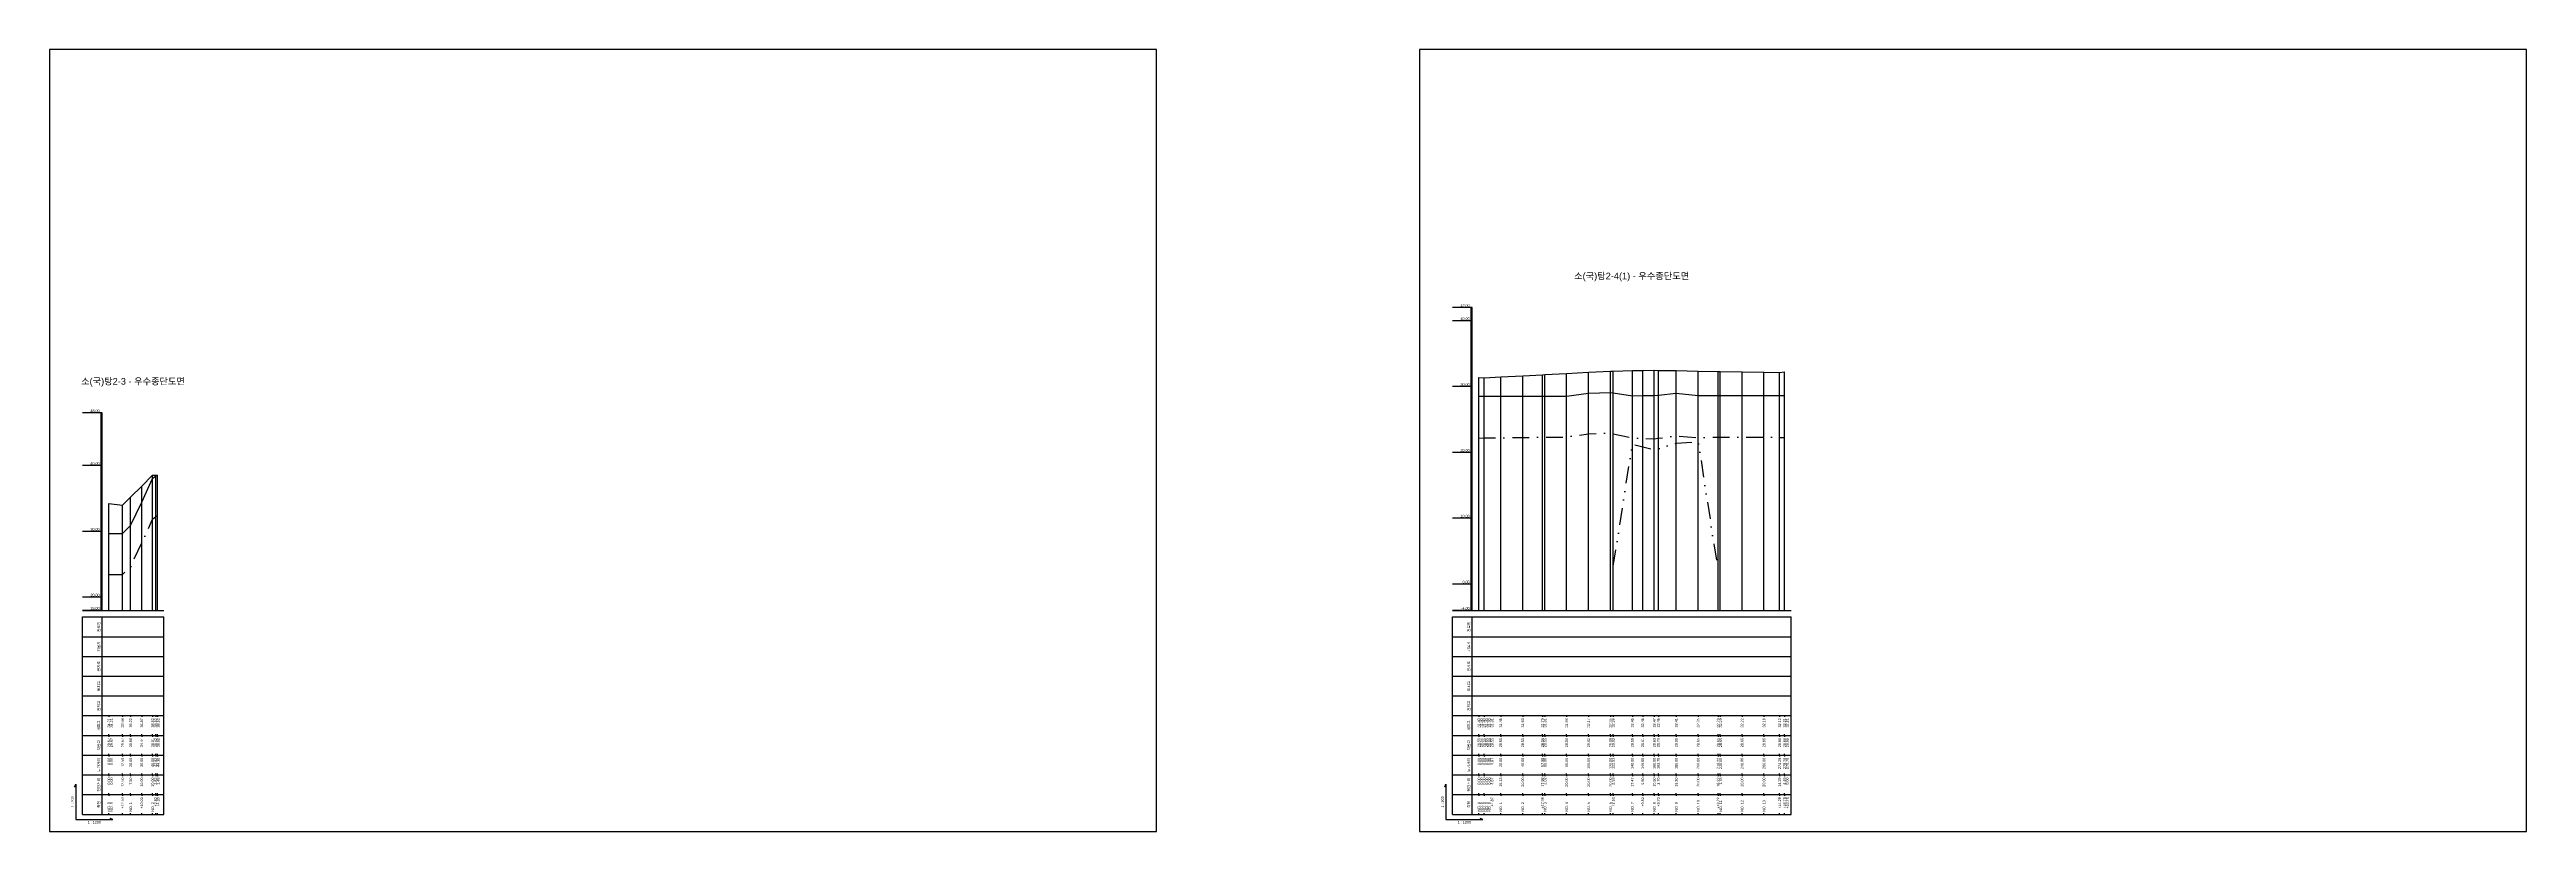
# Model space of a CAD drawing. Header units: millimetres. Extents: x -7351 to 135086, y 1419 to 5643.
# Drawn here: x 63957 to 65839, y 1419 to 2013 of the extents above; entities that cross this region are included whole.
import ezdxf
from ezdxf.enums import TextEntityAlignment as Align

# ---------------------------------------------------------------- set-up
doc = ezdxf.new("R2010")
doc.units = ezdxf.units.MM
doc.linetypes.add('DASHDOT', pattern=[25.4, 12.7, -6.35, 0, -6.35])
doc.linetypes.add('DIVIDE', pattern=[31.75, 12.7, -6.35, 0, -6.35, 0, -6.35])
for name, color, linetype in [('KZ_종단_계획선', 1, 'Continuous'), ('KZ_종단_노선명', 7, 'Continuous'), ('KZ_종단_도각', 7, 'Continuous'), ('KZ_종단_수직선', 7, 'Continuous'), ('KZ_종단_암선1', 56, 'DASHDOT'), ('KZ_종단_암선2', 4, 'DIVIDE'), ('KZ_종단_지반선', 3, 'Continuous'), ('KZ_종단_테이블문자', 7, 'Continuous'), ('KZ_종단_테이블선', 7, 'Continuous'), ('KZ_종단_폴대', 7, 'Continuous')]:
    doc.layers.add(name, color=color, linetype=linetype)
doc.styles.get("Standard").update_dxf_attribs({"font": 'arial.ttf'})

msp = doc.modelspace()

# ---------------------------------------------------------------- linework, layer by layer
at = {"layer": 'KZ_종단_계획선'}
for points in [[(65043.4, 1764), (65043.4, 1764), (65043.4, 1764), (65043.4, 1764), (65043.4, 1764), (65047.4, 1763.6), (65060, 1764.3), (65076.7, 1765.2), (65091.7, 1766), (65093.4, 1766.1), (65110, 1767), (65126.7, 1767.9), (65143.4, 1768.8), (65145.5, 1768.8), (65160, 1769.3), (65167.9, 1769.3), (65176.7, 1769.4), (65179.8, 1769.3), (65193.4, 1769.1), (65210, 1768.8), (65225.2, 1768.5), (65226.7, 1768.5), (65243.4, 1768.2), (65260, 1767.9), (65271.9, 1767.6), (65275.7, 1768.1), (65275.7, 1768.1)], [(64002.4, 1668.1), (64002.4, 1668.1), (64012.8, 1666.9), (64019, 1673.1), (64027.4, 1681.4), (64035.7, 1689.6), (64038, 1689.6), (64039.3, 1689.6)]]:
    msp.add_lwpolyline(points, dxfattribs=at)
at = {"layer": 'KZ_종단_도각'}
for points in [[(63957.4, 1419), (64798.4, 1419), (64798.4, 2013), (63957.4, 2013)], [(64998.4, 1419), (65839.4, 1419), (65839.4, 2013), (64998.4, 2013)]]:
    msp.add_lwpolyline(points, close=True, dxfattribs=at)
at = {"layer": 'KZ_종단_수직선'}
for p, q in [((65160, 1587), (65160, 1769.3)), ((65167.9, 1587), (65167.9, 1769.3)), ((65176.7, 1587), (65176.7, 1769.4)), ((65179.8, 1587), (65179.8, 1769.3)), ((65043.4, 1587), (65043.4, 1764)), ((65043.4, 1587), (65043.4, 1764)), ((65043.4, 1587), (65043.4, 1764)), ((65043.4, 1587), (65043.4, 1764)), ((65043.4, 1587), (65043.4, 1764)), ((65043.4, 1587), (65043.4, 1764)), ((65043.4, 1587), (65043.4, 1764)), ((65043.4, 1587), (65043.4, 1764)), ((65043.4, 1587), (65043.4, 1764)), ((65047.4, 1587), (65047.4, 1763.6)), ((65060, 1587), (65060, 1764.3)), ((65076.7, 1587), (65076.7, 1765.2)), ((65091.7, 1587), (65091.7, 1766)), ((65093.4, 1587), (65093.4, 1766.1)), ((65110, 1587), (65110, 1767)), ((65126.7, 1587), (65126.7, 1767.9)), ((65143.4, 1587), (65143.4, 1768.8)), ((65145.5, 1587), (65145.5, 1768.8)), ((65193.4, 1587), (65193.4, 1769.1)), ((65210, 1587), (65210, 1768.8)), ((65225.2, 1587), (65225.2, 1768.5)), ((65226.7, 1587), (65226.7, 1768.5)), ((65243.4, 1587), (65243.4, 1768.2)), ((65260, 1587), (65260, 1767.9)), ((65271.9, 1587), (65271.9, 1767.6)), ((65275.7, 1587), (65275.7, 1768.1)), ((65275.7, 1587), (65275.7, 1768.1)), ((64027.4, 1587), (64027.4, 1681.4)), ((64035.7, 1587), (64035.7, 1689.6)), ((64038, 1587), (64038, 1689.6)), ((64039.3, 1587), (64039.3, 1689.6)), ((64002.4, 1587), (64002.4, 1668.1)), ((64002.4, 1587), (64002.4, 1668.1)), ((64002.4, 1587), (64002.4, 1668.1)), ((64012.8, 1587), (64012.8, 1666.9)), ((64019, 1587), (64019, 1673.1))]:
    msp.add_line(p, q, dxfattribs=at)
at = {"layer": 'KZ_종단_암선1', "flags": 128}
for points in [[(65043.4, 1717.9), (65043.4, 1717.9), (65043.4, 1717.9), (65043.4, 1717.9), (65043.4, 1717.9), (65047.4, 1718), (65060, 1718.1), (65076.7, 1718.3), (65091.7, 1718.5), (65093.4, 1718.5), (65110, 1718.7), (65126.7, 1721.2), (65143.4, 1721.6), (65145.5, 1721.1), (65160, 1718.1), (65167.9, 1717.7), (65176.7, 1717.3), (65179.8, 1717.7), (65193.4, 1719.6), (65210, 1718.3), (65225.2, 1718.6), (65226.7, 1718.6), (65243.4, 1718.6), (65260, 1718.6), (65271.9, 1718.4), (65275.7, 1718.4), (65275.7, 1718.4)], [(64002.4, 1614.2), (64002.4, 1614.2), (64012.8, 1614.3), (64019, 1620.3), (64027.4, 1638.3), (64035.7, 1656.2), (64038, 1658.3), (64039.3, 1658.8)]]:
    msp.add_lwpolyline(points, dxfattribs=at)
at = {"layer": 'KZ_종단_암선2', "flags": 128}
msp.add_lwpolyline([(65145.5, 1620.5), (65160, 1713.3), (65167.9, 1711.3), (65176.7, 1709), (65179.8, 1709.9), (65193.4, 1713.9), (65210, 1715.1), (65225.2, 1616.7)], dxfattribs=at)
at = {"layer": 'KZ_종단_지반선', "flags": 128}
for points in [[(65043.4, 1749.8), (65043.4, 1749.8), (65043.4, 1749.8), (65043.4, 1749.8), (65043.4, 1749.8), (65047.4, 1749.8), (65060, 1749.8), (65076.7, 1749.8), (65091.7, 1749.8), (65093.4, 1749.8), (65110, 1749.8), (65126.7, 1752.1), (65143.4, 1752.5), (65145.5, 1752.2), (65160, 1750), (65167.9, 1750.1), (65176.7, 1750.2), (65179.8, 1750.5), (65193.4, 1752), (65210, 1750.3), (65225.2, 1750.3), (65226.7, 1750.3), (65243.4, 1750.3), (65260, 1750.3), (65271.9, 1750.3), (65275.7, 1750.3), (65275.7, 1750.3)], [(64002.4, 1645.4), (64002.4, 1645.4), (64012.8, 1645.4), (64019, 1651.4), (64027.4, 1669.2), (64035.7, 1687.1), (64038, 1689.1), (64039.3, 1689.7)]]:
    msp.add_lwpolyline(points, dxfattribs=at)
at = {"layer": 'KZ_종단_테이블선'}
for p, q in [((63982.4, 1587), (64044.3, 1587)), ((63982.4, 1567), (63982.4, 1582)), ((63982.4, 1582), (64044.3, 1582)), ((63997.4, 1567), (63997.4, 1582)), ((64044.3, 1567), (64044.3, 1582)), ((65023.4, 1587), (65280.7, 1587)), ((65023.4, 1567), (65023.4, 1582)), ((65023.4, 1582), (65280.7, 1582)), ((65038.4, 1567), (65038.4, 1582)), ((65280.7, 1567), (65280.7, 1582)), ((63982.4, 1552), (63982.4, 1567)), ((63982.4, 1567), (64044.3, 1567)), ((63997.4, 1552), (63997.4, 1567)), ((64044.3, 1552), (64044.3, 1567)), ((65023.4, 1552), (65023.4, 1567)), ((65023.4, 1567), (65280.7, 1567)), ((65038.4, 1552), (65038.4, 1567)), ((65280.7, 1552), (65280.7, 1567)), ((63982.4, 1537), (63982.4, 1552)), ((63982.4, 1552), (64044.3, 1552)), ((63997.4, 1537), (63997.4, 1552)), ((64044.3, 1537), (64044.3, 1552)), ((65023.4, 1537), (65023.4, 1552)), ((65023.4, 1552), (65280.7, 1552)), ((65038.4, 1537), (65038.4, 1552)), ((65280.7, 1537), (65280.7, 1552)), ((63982.4, 1522), (63982.4, 1537)), ((63982.4, 1537), (64044.3, 1537)), ((63997.4, 1522), (63997.4, 1537)), ((64044.3, 1522), (64044.3, 1537)), ((65023.4, 1522), (65023.4, 1537)), ((65023.4, 1537), (65280.7, 1537)), ((65038.4, 1522), (65038.4, 1537)), ((65280.7, 1522), (65280.7, 1537)), ((63982.4, 1507), (63982.4, 1522)), ((63982.4, 1522), (64044.3, 1522)), ((63982.4, 1492), (63982.4, 1507)), ((63982.4, 1507), (64044.3, 1507)), ((63997.4, 1507), (63997.4, 1522)), ((63997.4, 1492), (63997.4, 1507)), ((64002.4, 1507), (64002.4, 1506)), ((64002.4, 1507), (64002.4, 1506)), ((64012.8, 1507), (64012.8, 1506)), ((64019, 1507), (64019, 1506)), ((64027.4, 1507), (64027.4, 1506)), ((64035.7, 1507), (64035.7, 1506)), ((64038, 1507), (64038, 1506)), ((64039.3, 1507), (64039.3, 1506)), ((64044.3, 1507), (64044.3, 1522)), ((64044.3, 1492), (64044.3, 1507)), ((65023.4, 1507), (65023.4, 1522)), ((65023.4, 1522), (65280.7, 1522)), ((65023.4, 1492), (65023.4, 1507)), ((65023.4, 1507), (65280.7, 1507)), ((65038.4, 1507), (65038.4, 1522)), ((65038.4, 1492), (65038.4, 1507)), ((65043.4, 1507), (65043.4, 1506)), ((65043.4, 1507), (65043.4, 1506)), ((65043.4, 1507), (65043.4, 1506)), ((65043.4, 1507), (65043.4, 1506)), ((65043.4, 1507), (65043.4, 1506)), ((65047.4, 1507), (65047.4, 1506)), ((65060, 1507), (65060, 1506)), ((65076.7, 1507), (65076.7, 1506)), ((65091.7, 1507), (65091.7, 1506)), ((65093.4, 1507), (65093.4, 1506)), ((65110, 1507), (65110, 1506)), ((65126.7, 1507), (65126.7, 1506)), ((65143.4, 1507), (65143.4, 1506)), ((65145.5, 1507), (65145.5, 1506)), ((65160, 1507), (65160, 1506)), ((65167.9, 1507), (65167.9, 1506)), ((65176.7, 1507), (65176.7, 1506)), ((65179.8, 1507), (65179.8, 1506)), ((65193.4, 1507), (65193.4, 1506)), ((65210, 1507), (65210, 1506)), ((65225.2, 1507), (65225.2, 1506)), ((65226.7, 1507), (65226.7, 1506)), ((65243.4, 1507), (65243.4, 1506)), ((65260, 1507), (65260, 1506)), ((65271.9, 1507), (65271.9, 1506)), ((65275.7, 1507), (65275.7, 1506)), ((65275.7, 1507), (65275.7, 1506)), ((65280.7, 1507), (65280.7, 1522)), ((65280.7, 1492), (65280.7, 1507)), ((63982.4, 1477), (63982.4, 1492)), ((63982.4, 1492), (64044.3, 1492)), ((63997.4, 1477), (63997.4, 1492)), ((64002.4, 1492), (64002.4, 1493)), ((64002.4, 1492), (64002.4, 1493)), ((64002.4, 1492), (64002.4, 1491)), ((64002.4, 1492), (64002.4, 1491)), ((64012.8, 1492), (64012.8, 1493)), ((64012.8, 1492), (64012.8, 1491)), ((64019, 1492), (64019, 1493)), ((64019, 1492), (64019, 1491)), ((64027.4, 1492), (64027.4, 1493)), ((64027.4, 1492), (64027.4, 1491)), ((64035.7, 1492), (64035.7, 1493)), ((64035.7, 1492), (64035.7, 1491)), ((64038, 1492), (64038, 1493)), ((64038, 1492), (64038, 1491)), ((64039.3, 1492), (64039.3, 1493)), ((64039.3, 1492), (64039.3, 1491)), ((64044.3, 1477), (64044.3, 1492)), ((65023.4, 1477), (65023.4, 1492)), ((65023.4, 1492), (65280.7, 1492)), ((65038.4, 1477), (65038.4, 1492)), ((65043.4, 1492), (65043.4, 1493)), ((65043.4, 1492), (65043.4, 1493)), ((65043.4, 1492), (65043.4, 1493)), ((65043.4, 1492), (65043.4, 1493)), ((65043.4, 1492), (65043.4, 1493)), ((65043.4, 1492), (65043.4, 1491)), ((65043.4, 1492), (65043.4, 1491)), ((65043.4, 1492), (65043.4, 1491)), ((65043.4, 1492), (65043.4, 1491)), ((65043.4, 1492), (65043.4, 1491)), ((65047.4, 1492), (65047.4, 1493)), ((65047.4, 1492), (65047.4, 1491)), ((65060, 1492), (65060, 1493)), ((65060, 1492), (65060, 1491)), ((65076.7, 1492), (65076.7, 1493)), ((65076.7, 1492), (65076.7, 1491)), ((65091.7, 1492), (65091.7, 1493)), ((65091.7, 1492), (65091.7, 1491)), ((65093.4, 1492), (65093.4, 1493)), ((65093.4, 1492), (65093.4, 1491)), ((65110, 1492), (65110, 1493)), ((65110, 1492), (65110, 1491)), ((65126.7, 1492), (65126.7, 1493)), ((65126.7, 1492), (65126.7, 1491)), ((65143.4, 1492), (65143.4, 1493)), ((65143.4, 1492), (65143.4, 1491)), ((65145.5, 1492), (65145.5, 1493)), ((65145.5, 1492), (65145.5, 1491)), ((65160, 1492), (65160, 1493)), ((65160, 1492), (65160, 1491)), ((65167.9, 1492), (65167.9, 1493)), ((65167.9, 1492), (65167.9, 1491)), ((65176.7, 1492), (65176.7, 1493)), ((65176.7, 1492), (65176.7, 1491)), ((65179.8, 1492), (65179.8, 1493)), ((65179.8, 1492), (65179.8, 1491)), ((65193.4, 1492), (65193.4, 1493)), ((65193.4, 1492), (65193.4, 1491)), ((65210, 1492), (65210, 1493)), ((65210, 1492), (65210, 1491)), ((65225.2, 1492), (65225.2, 1493)), ((65225.2, 1492), (65225.2, 1491)), ((65226.7, 1492), (65226.7, 1493)), ((65226.7, 1492), (65226.7, 1491)), ((65243.4, 1492), (65243.4, 1493)), ((65243.4, 1492), (65243.4, 1491)), ((65260, 1492), (65260, 1493)), ((65260, 1492), (65260, 1491)), ((65271.9, 1492), (65271.9, 1493)), ((65271.9, 1492), (65271.9, 1491)), ((65275.7, 1492), (65275.7, 1493)), ((65275.7, 1492), (65275.7, 1493)), ((65275.7, 1492), (65275.7, 1491)), ((65275.7, 1492), (65275.7, 1491)), ((65280.7, 1477), (65280.7, 1492)), ((63982.4, 1462), (63982.4, 1477)), ((63982.4, 1477), (64044.3, 1477)), ((63997.4, 1462), (63997.4, 1477)), ((64002.4, 1477), (64002.4, 1478)), ((64002.4, 1477), (64002.4, 1478)), ((64002.4, 1477), (64002.4, 1476)), ((64002.4, 1477), (64002.4, 1476)), ((64012.8, 1477), (64012.8, 1478)), ((64012.8, 1477), (64012.8, 1476)), ((64019, 1477), (64019, 1478)), ((64019, 1477), (64019, 1476)), ((64027.4, 1477), (64027.4, 1478)), ((64027.4, 1477), (64027.4, 1476)), ((64035.7, 1477), (64035.7, 1478)), ((64035.7, 1477), (64035.7, 1476)), ((64038, 1477), (64038, 1478)), ((64038, 1477), (64038, 1476)), ((64039.3, 1477), (64039.3, 1478)), ((64039.3, 1477), (64039.3, 1476)), ((64044.3, 1462), (64044.3, 1477)), ((65023.4, 1462), (65023.4, 1477)), ((65023.4, 1477), (65280.7, 1477)), ((65038.4, 1462), (65038.4, 1477)), ((65043.4, 1477), (65043.4, 1478)), ((65043.4, 1477), (65043.4, 1478)), ((65043.4, 1477), (65043.4, 1478)), ((65043.4, 1477), (65043.4, 1478)), ((65043.4, 1477), (65043.4, 1478)), ((65043.4, 1477), (65043.4, 1476)), ((65043.4, 1477), (65043.4, 1476)), ((65043.4, 1477), (65043.4, 1476)), ((65043.4, 1477), (65043.4, 1476)), ((65043.4, 1477), (65043.4, 1476)), ((65047.4, 1477), (65047.4, 1478)), ((65047.4, 1477), (65047.4, 1476)), ((65060, 1477), (65060, 1478)), ((65060, 1477), (65060, 1476)), ((65076.7, 1477), (65076.7, 1478)), ((65076.7, 1477), (65076.7, 1476)), ((65091.7, 1477), (65091.7, 1478)), ((65091.7, 1477), (65091.7, 1476)), ((65093.4, 1477), (65093.4, 1478)), ((65093.4, 1477), (65093.4, 1476)), ((65110, 1477), (65110, 1478)), ((65110, 1477), (65110, 1476)), ((65126.7, 1477), (65126.7, 1478)), ((65126.7, 1477), (65126.7, 1476)), ((65143.4, 1477), (65143.4, 1478)), ((65143.4, 1477), (65143.4, 1476)), ((65145.5, 1477), (65145.5, 1478)), ((65145.5, 1477), (65145.5, 1476)), ((65160, 1477), (65160, 1478)), ((65160, 1477), (65160, 1476)), ((65167.9, 1477), (65167.9, 1478)), ((65167.9, 1477), (65167.9, 1476)), ((65176.7, 1477), (65176.7, 1478)), ((65176.7, 1477), (65176.7, 1476)), ((65179.8, 1477), (65179.8, 1478)), ((65179.8, 1477), (65179.8, 1476)), ((65193.4, 1477), (65193.4, 1478)), ((65193.4, 1477), (65193.4, 1476)), ((65210, 1477), (65210, 1478)), ((65210, 1477), (65210, 1476)), ((65225.2, 1477), (65225.2, 1478)), ((65225.2, 1477), (65225.2, 1476)), ((65226.7, 1477), (65226.7, 1478)), ((65226.7, 1477), (65226.7, 1476)), ((65243.4, 1477), (65243.4, 1478)), ((65243.4, 1477), (65243.4, 1476)), ((65260, 1477), (65260, 1478)), ((65260, 1477), (65260, 1476)), ((65271.9, 1477), (65271.9, 1478)), ((65271.9, 1477), (65271.9, 1476)), ((65275.7, 1477), (65275.7, 1478)), ((65275.7, 1477), (65275.7, 1478)), ((65275.7, 1477), (65275.7, 1476)), ((65275.7, 1477), (65275.7, 1476)), ((65280.7, 1462), (65280.7, 1477)), ((63982.4, 1447), (63982.4, 1462)), ((63982.4, 1462), (64044.3, 1462)), ((63997.4, 1447), (63997.4, 1462)), ((64002.4, 1462), (64002.4, 1463)), ((64002.4, 1462), (64002.4, 1463)), ((64002.4, 1462), (64002.4, 1461)), ((64002.4, 1462), (64002.4, 1461)), ((64012.8, 1462), (64012.8, 1463)), ((64012.8, 1462), (64012.8, 1461)), ((64019, 1462), (64019, 1463)), ((64019, 1462), (64019, 1461)), ((64027.4, 1462), (64027.4, 1463)), ((64027.4, 1462), (64027.4, 1461)), ((64035.7, 1462), (64035.7, 1463)), ((64035.7, 1462), (64035.7, 1461)), ((64038, 1462), (64038, 1463)), ((64038, 1462), (64038, 1461)), ((64039.3, 1462), (64039.3, 1463)), ((64039.3, 1462), (64039.3, 1461)), ((64044.3, 1447), (64044.3, 1462)), ((65023.4, 1447), (65023.4, 1462)), ((65023.4, 1462), (65280.7, 1462)), ((65038.4, 1447), (65038.4, 1462)), ((65043.4, 1462), (65043.4, 1463)), ((65043.4, 1462), (65043.4, 1463)), ((65043.4, 1462), (65043.4, 1463)), ((65043.4, 1462), (65043.4, 1463)), ((65043.4, 1462), (65043.4, 1463)), ((65043.4, 1462), (65043.4, 1461)), ((65043.4, 1462), (65043.4, 1461)), ((65043.4, 1462), (65043.4, 1461)), ((65043.4, 1462), (65043.4, 1461)), ((65043.4, 1462), (65043.4, 1461)), ((65047.4, 1462), (65047.4, 1463)), ((65047.4, 1462), (65047.4, 1461)), ((65060, 1462), (65060, 1463)), ((65060, 1462), (65060, 1461)), ((65076.7, 1462), (65076.7, 1463)), ((65076.7, 1462), (65076.7, 1461)), ((65091.7, 1462), (65091.7, 1463)), ((65091.7, 1462), (65091.7, 1461)), ((65093.4, 1462), (65093.4, 1463)), ((65093.4, 1462), (65093.4, 1461)), ((65110, 1462), (65110, 1463)), ((65110, 1462), (65110, 1461)), ((65126.7, 1462), (65126.7, 1463)), ((65126.7, 1462), (65126.7, 1461)), ((65143.4, 1462), (65143.4, 1463)), ((65143.4, 1462), (65143.4, 1461)), ((65145.5, 1462), (65145.5, 1463)), ((65145.5, 1462), (65145.5, 1461)), ((65160, 1462), (65160, 1463)), ((65160, 1462), (65160, 1461)), ((65167.9, 1462), (65167.9, 1463)), ((65167.9, 1462), (65167.9, 1461)), ((65176.7, 1462), (65176.7, 1463)), ((65176.7, 1462), (65176.7, 1461)), ((65179.8, 1462), (65179.8, 1463)), ((65179.8, 1462), (65179.8, 1461)), ((65193.4, 1462), (65193.4, 1463)), ((65193.4, 1462), (65193.4, 1461)), ((65210, 1462), (65210, 1463)), ((65210, 1462), (65210, 1461)), ((65225.2, 1462), (65225.2, 1463)), ((65225.2, 1462), (65225.2, 1461)), ((65226.7, 1462), (65226.7, 1463)), ((65226.7, 1462), (65226.7, 1461)), ((65243.4, 1462), (65243.4, 1463)), ((65243.4, 1462), (65243.4, 1461)), ((65260, 1462), (65260, 1463)), ((65260, 1462), (65260, 1461)), ((65271.9, 1462), (65271.9, 1463)), ((65271.9, 1462), (65271.9, 1461)), ((65275.7, 1462), (65275.7, 1463)), ((65275.7, 1462), (65275.7, 1463)), ((65275.7, 1462), (65275.7, 1461)), ((65275.7, 1462), (65275.7, 1461)), ((65280.7, 1447), (65280.7, 1462)), ((63982.4, 1432), (63982.4, 1447)), ((63982.4, 1447), (64044.3, 1447)), ((63982.4, 1432), (64044.3, 1432)), ((63997.4, 1432), (63997.4, 1447)), ((64002.4, 1447), (64002.4, 1448)), ((64002.4, 1447), (64002.4, 1448)), ((64002.4, 1447), (64002.4, 1446)), ((64002.4, 1447), (64002.4, 1446)), ((64002.4, 1432), (64002.4, 1433)), ((64002.4, 1432), (64002.4, 1433)), ((64012.8, 1447), (64012.8, 1448)), ((64012.8, 1447), (64012.8, 1446)), ((64012.8, 1432), (64012.8, 1433)), ((64019, 1447), (64019, 1448)), ((64019, 1447), (64019, 1446)), ((64019, 1432), (64019, 1433)), ((64027.4, 1447), (64027.4, 1448)), ((64027.4, 1447), (64027.4, 1446)), ((64027.4, 1432), (64027.4, 1433)), ((64035.7, 1447), (64035.7, 1448)), ((64035.7, 1447), (64035.7, 1446)), ((64035.7, 1432), (64035.7, 1433)), ((64038, 1447), (64038, 1448)), ((64038, 1447), (64038, 1446)), ((64038, 1432), (64038, 1433)), ((64039.3, 1447), (64039.3, 1448)), ((64039.3, 1447), (64039.3, 1446)), ((64039.3, 1432), (64039.3, 1433)), ((64044.3, 1432), (64044.3, 1447)), ((65023.4, 1432), (65023.4, 1447)), ((65023.4, 1447), (65280.7, 1447)), ((65023.4, 1432), (65280.7, 1432)), ((65038.4, 1432), (65038.4, 1447)), ((65043.4, 1447), (65043.4, 1448)), ((65043.4, 1447), (65043.4, 1448)), ((65043.4, 1447), (65043.4, 1448)), ((65043.4, 1447), (65043.4, 1448)), ((65043.4, 1447), (65043.4, 1448)), ((65043.4, 1447), (65043.4, 1446)), ((65043.4, 1447), (65043.4, 1446)), ((65043.4, 1447), (65043.4, 1446)), ((65043.4, 1447), (65043.4, 1446)), ((65043.4, 1447), (65043.4, 1446)), ((65043.4, 1432), (65043.4, 1433)), ((65043.4, 1432), (65043.4, 1433)), ((65043.4, 1432), (65043.4, 1433)), ((65043.4, 1432), (65043.4, 1433)), ((65043.4, 1432), (65043.4, 1433)), ((65047.4, 1447), (65047.4, 1448)), ((65047.4, 1447), (65047.4, 1446)), ((65047.4, 1432), (65047.4, 1433)), ((65060, 1447), (65060, 1448)), ((65060, 1447), (65060, 1446)), ((65060, 1432), (65060, 1433)), ((65076.7, 1447), (65076.7, 1448)), ((65076.7, 1447), (65076.7, 1446)), ((65076.7, 1432), (65076.7, 1433)), ((65091.7, 1447), (65091.7, 1448)), ((65091.7, 1447), (65091.7, 1446)), ((65091.7, 1432), (65091.7, 1433)), ((65093.4, 1447), (65093.4, 1448)), ((65093.4, 1447), (65093.4, 1446)), ((65093.4, 1432), (65093.4, 1433)), ((65110, 1447), (65110, 1448)), ((65110, 1447), (65110, 1446)), ((65110, 1432), (65110, 1433)), ((65126.7, 1447), (65126.7, 1448)), ((65126.7, 1447), (65126.7, 1446)), ((65126.7, 1432), (65126.7, 1433)), ((65143.4, 1447), (65143.4, 1448)), ((65143.4, 1447), (65143.4, 1446)), ((65143.4, 1432), (65143.4, 1433)), ((65145.5, 1447), (65145.5, 1448)), ((65145.5, 1447), (65145.5, 1446)), ((65145.5, 1432), (65145.5, 1433)), ((65160, 1447), (65160, 1448)), ((65160, 1447), (65160, 1446)), ((65160, 1432), (65160, 1433)), ((65167.9, 1447), (65167.9, 1448)), ((65167.9, 1447), (65167.9, 1446)), ((65167.9, 1432), (65167.9, 1433)), ((65176.7, 1447), (65176.7, 1448)), ((65176.7, 1447), (65176.7, 1446)), ((65176.7, 1432), (65176.7, 1433)), ((65179.8, 1447), (65179.8, 1448)), ((65179.8, 1447), (65179.8, 1446)), ((65179.8, 1432), (65179.8, 1433)), ((65193.4, 1447), (65193.4, 1448)), ((65193.4, 1447), (65193.4, 1446)), ((65193.4, 1432), (65193.4, 1433)), ((65210, 1447), (65210, 1448)), ((65210, 1447), (65210, 1446)), ((65210, 1432), (65210, 1433)), ((65225.2, 1447), (65225.2, 1448)), ((65225.2, 1447), (65225.2, 1446)), ((65225.2, 1432), (65225.2, 1433)), ((65226.7, 1447), (65226.7, 1448)), ((65226.7, 1447), (65226.7, 1446)), ((65226.7, 1432), (65226.7, 1433)), ((65243.4, 1447), (65243.4, 1448)), ((65243.4, 1447), (65243.4, 1446)), ((65243.4, 1432), (65243.4, 1433)), ((65260, 1447), (65260, 1448)), ((65260, 1447), (65260, 1446)), ((65260, 1432), (65260, 1433)), ((65271.9, 1447), (65271.9, 1448)), ((65271.9, 1447), (65271.9, 1446)), ((65271.9, 1432), (65271.9, 1433)), ((65275.7, 1447), (65275.7, 1448)), ((65275.7, 1447), (65275.7, 1448)), ((65275.7, 1447), (65275.7, 1446)), ((65275.7, 1447), (65275.7, 1446)), ((65275.7, 1432), (65275.7, 1433)), ((65275.7, 1432), (65275.7, 1433)), ((65280.7, 1432), (65280.7, 1447))]:
    msp.add_line(p, q, dxfattribs=at)
for points in [[(63977.4, 1453), (63976.4, 1453), (63977.4, 1455), (63977.4, 1428), (64005.4, 1428), (64003.4, 1429), (64003.4, 1428)], [(65018.4, 1453), (65017.4, 1453), (65018.4, 1455), (65018.4, 1428), (65046.4, 1428), (65044.4, 1429), (65044.4, 1428)]]:
    msp.add_lwpolyline(points, dxfattribs=at)
at = {"layer": 'KZ_종단_폴대'}
for p, q in [((65038.4, 1817), (65023.4, 1817)), ((65038.4, 1807), (65023.4, 1807)), ((65038.4, 1757), (65023.4, 1757)), ((63997.4, 1737), (63982.4, 1737)), ((63997.4, 1697), (63982.4, 1697)), ((65038.4, 1707), (65023.4, 1707)), ((65038.4, 1657), (65023.4, 1657)), ((63997.4, 1647), (63982.4, 1647)), ((65038.4, 1607), (65023.4, 1607)), ((63997.4, 1597), (63982.4, 1597)), ((63997.4, 1587), (63982.4, 1587)), ((65038.4, 1587), (65023.4, 1587))]:
    msp.add_line(p, q, dxfattribs=at)
for points in [[(65037.9, 1807, 1, 1, 0), (65037.9, 1817, 1, 1, 0)], [(65037.9, 1787, 1, 1, 0), (65037.9, 1797, 1, 1, 0)], [(65037.9, 1767, 1, 1, 0), (65037.9, 1777, 1, 1, 0)], [(65037.9, 1747, 1, 1, 0), (65037.9, 1757, 1, 1, 0)], [(63996.9, 1727, 1, 1, 0), (63996.9, 1737, 1, 1, 0)], [(65037.9, 1727, 1, 1, 0), (65037.9, 1737, 1, 1, 0)], [(63996.9, 1707, 1, 1, 0), (63996.9, 1717, 1, 1, 0)], [(65037.9, 1707, 1, 1, 0), (65037.9, 1717, 1, 1, 0)], [(63996.9, 1687, 1, 1, 0), (63996.9, 1697, 1, 1, 0)], [(65037.9, 1687, 1, 1, 0), (65037.9, 1697, 1, 1, 0)], [(63996.9, 1667, 1, 1, 0), (63996.9, 1677, 1, 1, 0)], [(65037.9, 1667, 1, 1, 0), (65037.9, 1677, 1, 1, 0)], [(63996.9, 1647, 1, 1, 0), (63996.9, 1657, 1, 1, 0)], [(65037.9, 1647, 1, 1, 0), (65037.9, 1657, 1, 1, 0)], [(63996.9, 1627, 1, 1, 0), (63996.9, 1637, 1, 1, 0)], [(65037.9, 1627, 1, 1, 0), (65037.9, 1637, 1, 1, 0)], [(63996.9, 1607, 1, 1, 0), (63996.9, 1617, 1, 1, 0)], [(65037.9, 1607, 1, 1, 0), (65037.9, 1617, 1, 1, 0)], [(63996.9, 1587, 1, 1, 0), (63996.9, 1597, 1, 1, 0)], [(65037.9, 1587, 1, 1, 0), (65037.9, 1597, 1, 1, 0)]]:
    msp.add_lwpolyline(points, format="xyseb", dxfattribs=at)
for points in [[(65038.4, 1587), (65038.4, 1817), (65037.4, 1817), (65037.4, 1587), (65038.4, 1587)], [(63997.4, 1587), (63997.4, 1737), (63996.4, 1737), (63996.4, 1587), (63997.4, 1587)]]:
    msp.add_lwpolyline(points, dxfattribs=at)

# ---------------------------------------------------------------- texts
at = {"layer": 'KZ_종단_노선명'}
for s, p in [('소(국)탕2-4(1) - 우수종단도면', (65159.5, 1837)), ('소(국)탕2-3 - 우수종단도면', (64020.8, 1757))]:
    msp.add_text(s, height=5, dxfattribs=at).set_placement(p, align=Align.BOTTOM_CENTER)
at = {"layer": 'KZ_종단_테이블문자'}
for s, p in [('34.21', (64002.4, 1505)), ('29.67', (64002.4, 1490)), ('34.21', (64004.4, 1505)), ('29.67', (64004.4, 1490)), ('33.98', (64012.8, 1505)), ('29.67', (64012.8, 1490)), ('35.22', (64019, 1505)), ('30.86', (64019, 1490)), ('36.87', (64027.4, 1505)), ('34.44', (64027.4, 1490)), ('38.52', (64035.7, 1505)), ('38.01', (64035.7, 1490)), ('38.52', (64038, 1505)), ('38.42', (64038, 1490)), ('38.52', (64040, 1505)), ('38.52', (64040, 1490)), ('31.40', (65043.4, 1505)), ('28.55', (65043.4, 1490)), ('31.40', (65045.4, 1505)), ('28.55', (65045.4, 1490)), ('31.40', (65047.4, 1505)), ('28.55', (65047.4, 1490)), ('31.40', (65049.4, 1505)), ('28.55', (65049.4, 1490)), ('31.40', (65051.4, 1505)), ('28.55', (65051.4, 1490)), ('31.31', (65053.4, 1505)), ('28.55', (65053.4, 1490)), ('31.45', (65060, 1505)), ('28.55', (65060, 1490)), ('31.63', (65076.7, 1505)), ('28.55', (65076.7, 1490)), ('31.79', (65091.7, 1505)), ('28.55', (65091.7, 1490)), ('31.81', (65093.7, 1505)), ('28.55', (65093.7, 1490)), ('31.99', (65110, 1505)), ('28.55', (65110, 1490)), ('32.17', (65126.7, 1505)), ('29.02', (65126.7, 1490)), ('32.35', (65143.4, 1505)), ('29.09', (65143.4, 1490)), ('32.36', (65145.5, 1505)), ('29.02', (65145.5, 1490)), ('32.45', (65160, 1505)), ('28.59', (65160, 1490)), ('32.46', (65167.9, 1505)), ('28.61', (65167.9, 1490)), ('32.47', (65176.7, 1505)), ('28.63', (65176.7, 1490)), ('32.46', (65179.8, 1505)), ('28.70', (65179.8, 1490)), ('32.41', (65193.4, 1505)), ('29.00', (65193.4, 1490)), ('32.35', (65210, 1505)), ('28.65', (65210, 1490)), ('32.29', (65225.2, 1505)), ('28.65', (65225.2, 1490)), ('32.29', (65227.2, 1505)), ('28.65', (65227.2, 1490)), ('32.22', (65243.4, 1505)), ('28.65', (65243.4, 1490)), ('32.16', (65260, 1505)), ('28.65', (65260, 1490)), ('32.12', (65271.9, 1505)), ('28.65', (65271.9, 1490)), ('32.21', (65275.7, 1505)), ('28.65', (65275.7, 1490)), ('32.21', (65277.7, 1505)), ('28.65', (65277.7, 1490)), ('0.00', (64002.4, 1475)), ('0.00', (64004.4, 1475)), ('12.50', (64012.8, 1475)), ('20.00', (64019, 1475)), ('30.00', (64027.4, 1475)), ('40.00', (64035.7, 1475)), ('42.82', (64038, 1475)), ('44.30', (64040, 1475)), ('0.00', (65043.4, 1475)), ('0.00', (65045.4, 1475)), ('0.00', (65047.4, 1475)), ('0.00', (65049.4, 1475)), ('0.00', (65051.4, 1475)), ('4.87', (65053.4, 1475)), ('20.00', (65060, 1475)), ('40.00', (65076.7, 1475)), ('57.98', (65091.7, 1475)), ('60.00', (65093.7, 1475)), ('80.00', (65110, 1475)), ('100.00', (65126.7, 1475)), ('120.00', (65143.4, 1475)), ('122.53', (65145.5, 1475)), ('140.00', (65160, 1475)), ('149.50', (65167.9, 1475)), ('160.00', (65176.7, 1475)), ('163.70', (65179.8, 1475)), ('180.00', (65193.4, 1475)), ('200.00', (65210, 1475)), ('218.22', (65225.2, 1475)), ('220.00', (65227.2, 1475)), ('240.00', (65243.4, 1475)), ('260.00', (65260, 1475)), ('274.29', (65271.9, 1475)), ('278.78', (65275.7, 1475)), ('278.78', (65277.7, 1475)), ('0.00', (64002.4, 1460)), ('0.00', (64004.4, 1460)), ('12.50', (64012.8, 1460)), ('7.50', (64019, 1460)), ('10.00', (64027.4, 1460)), ('10.00', (64035.7, 1460)), ('2.82', (64038, 1460)), ('1.48', (64040, 1460)), ('0.00', (65043.4, 1460)), ('0.00', (65045.4, 1460)), ('0.00', (65047.4, 1460)), ('0.00', (65049.4, 1460)), ('0.00', (65051.4, 1460)), ('4.87', (65053.4, 1460)), ('15.13', (65060, 1460)), ('20.00', (65076.7, 1460)), ('17.98', (65091.7, 1460)), ('2.02', (65093.7, 1460)), ('20.00', (65110, 1460)), ('20.00', (65126.7, 1460)), ('20.00', (65143.4, 1460)), ('2.53', (65145.5, 1460)), ('17.47', (65160, 1460)), ('9.50', (65167.9, 1460)), ('10.50', (65176.7, 1460)), ('3.70', (65179.8, 1460)), ('16.30', (65193.4, 1460)), ('20.00', (65210, 1460)), ('18.22', (65225.2, 1460)), ('1.78', (65227.2, 1460)), ('20.00', (65243.4, 1460)), ('20.00', (65260, 1460)), ('14.29', (65271.9, 1460)), ('4.49', (65275.7, 1460)), ('0.00', (65277.7, 1460)), ('+12.50', (64012.8, 1445)), ('+10.00', (64027.4, 1445)), ('+2.82', (64038, 1445)), ('+4.30', (64040, 1445)), ('+4.87', (65053.4, 1445)), ('+17.98', (65091.7, 1445)), ('+2.53', (65145.5, 1445)), ('+9.50', (65167.9, 1445)), ('+3.70', (65179.8, 1445)), ('+18.22', (65225.2, 1445)), ('+14.29', (65271.9, 1445)), ('+18.78', (65275.7, 1445)), ('+18.78', (65277.7, 1445))]:
    msp.add_text(s, height=2, rotation=90, dxfattribs=at).set_placement(p, align=Align.MIDDLE_RIGHT)
for s, p in [('NO. 0', (64002.4, 1434)), ('NO. 0', (64004.4, 1434)), ('NO. 1', (64019, 1434)), ('NO. 2', (64035.7, 1434)), ('NO. 0', (65043.4, 1434)), ('NO. 0', (65045.4, 1434)), ('NO. 0', (65047.4, 1434)), ('NO. 0', (65049.4, 1434)), ('NO. 0', (65051.4, 1434)), ('NO. 1', (65060, 1434)), ('NO. 2', (65076.7, 1434)), ('NO. 3', (65093.7, 1434)), ('NO. 4', (65110, 1434)), ('NO. 5', (65126.7, 1434)), ('NO. 6', (65143.4, 1434)), ('NO. 7', (65160, 1434)), ('NO. 8', (65176.7, 1434)), ('NO. 9', (65193.4, 1434)), ('NO. 10', (65210, 1434)), ('NO. 11', (65227.2, 1434)), ('NO. 12', (65243.4, 1434)), ('NO. 13', (65260, 1434))]:
    msp.add_text(s, height=2, rotation=90, dxfattribs=at).set_placement(p, align=Align.MIDDLE_LEFT)
at = {"layer": 'KZ_종단_테이블선'}
for s, p in [('관로명', (63996.4, 1574.5)), ('기울기', (63996.4, 1559.5)), ('관로명', (65037.4, 1574.5)), ('기울기', (65037.4, 1559.5)), ('관기초', (63996.4, 1544.5)), ('관기초', (65037.4, 1544.5)), ('토피고', (63996.4, 1529.5)), ('토피고', (65037.4, 1529.5)), ('관저고', (63996.4, 1514.5)), ('관저고', (65037.4, 1514.5)), ('계획고', (63996.4, 1499.5)), ('지반고', (63996.4, 1484.5)), ('계획고', (65037.4, 1499.5)), ('지반고', (65037.4, 1484.5)), ('누가거리', (63996.4, 1469.5)), ('누가거리', (65037.4, 1469.5)), ('점간거리', (63996.4, 1454.5)), ('점간거리', (65037.4, 1454.5)), ('1 : 200', (63976.4, 1441.5)), ('측점', (63996.4, 1439.5)), ('1 : 200', (65017.4, 1441.5)), ('측점', (65037.4, 1439.5))]:
    msp.add_text(s, height=2, rotation=90, dxfattribs=at).set_placement(p, align=Align.BOTTOM_CENTER)
for p in [(63991.4, 1427), (65032.4, 1427)]:
    msp.add_text('1 : 1200', height=2, dxfattribs=at).set_placement(p, align=Align.TOP_CENTER)
at = {"layer": 'KZ_종단_폴대'}
for s, p in [('42.00', (65036.4, 1817)), ('40.00', (65036.4, 1807)), ('30.00', (65036.4, 1757)), ('48.00', (63995.4, 1737)), ('40.00', (63995.4, 1697)), ('20.00', (65036.4, 1707)), ('10.00', (65036.4, 1657)), ('30.00', (63995.4, 1647)), ('0.00', (65036.4, 1607)), ('20.00', (63995.4, 1597)), ('18.00', (63995.4, 1587)), ('-4.00', (65036.4, 1587))]:
    msp.add_text(s, height=2, dxfattribs=at).set_placement(p, align=Align.BOTTOM_RIGHT)

doc.saveas('drawing.dxf')
